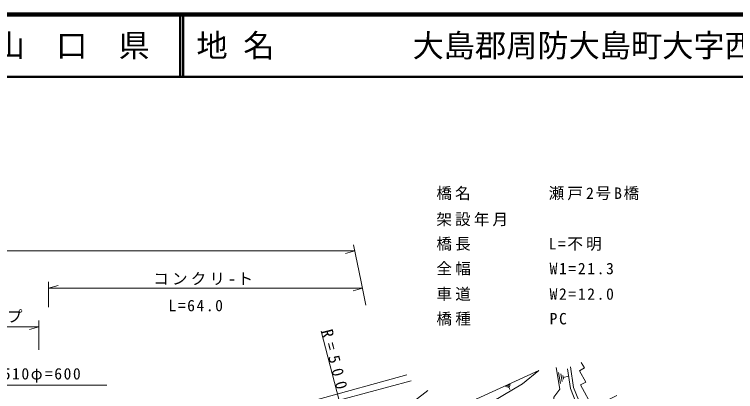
# Model space of a CAD drawing. Units: millimetres, scale not verified. Extents: x 40000 to 680000, y 20000 to 380000.
# Drawn here: x 341192 to 456789, y 319471 to 380000 of the extents above; entities that cross this region are included whole.
import ezdxf
from ezdxf.enums import TextEntityAlignment as Align

# ---------------------------------------------------------------- set-up
doc = ezdxf.new("R2010")
doc.units = ezdxf.units.MM
doc.header["$LTSCALE"] = 1000
for name, color, linetype, lineweight in [('M-BGD', 7, 'Continuous', 13), ('M-STR-HTXT', 7, 'Continuous', 13), ('M-TTL', 2, 'Continuous', 140), ('M-TTL-LINE', 7, 'Continuous', 50)]:
    doc.layers.add(name, color=color, linetype=linetype, lineweight=lineweight)
doc.layers.add('M-TTL-TXT', color=7, linetype='Continuous')
doc.styles.add('ＭＳ ゴシック', font='')
doc.styles.get('ＭＳ ゴシック').set_extended_font_data('MS Gothic')

msp = doc.modelspace()

# ---------------------------------------------------------------- linework, layer by layer
at = {"layer": 'M-BGD'}
for p, q in [((428742, 320770), (428420, 322541)), ((428755, 322309), (428974, 321105)), ((429206, 321439), (429090, 322077)), ((429148, 321758), (430069, 321926)), ((419907, 320286), (420726, 320659)), ((420655, 320468), (420098, 320214)), ((420289, 320143), (420584, 320277)), ((420436, 320210), (420630, 319784))]:
    msp.add_line(p, q, dxfattribs=at)
for points in [[(432061, 324164), (432564, 323265), (431773, 322798), (432780, 320963), (431953, 320532), (433895, 316899), (437743, 318842)], [(428007, 323339), (428636, 319877), (427647, 318573), (427872, 313314), (423511, 312010), (417575, 312601), (416338, 316974), (422610, 320715), (425229, 322844), (415302, 318327), (414410, 317463)], [(429873, 323149), (430315, 319982), (433070, 313034), (433928, 307911), (435300, 304345)], [(430341, 323455), (430810, 320135), (433600, 313356), (434521, 308065), (435612, 304829)], [(404119, 322166), (389373, 318120), (390901, 312051), (358830, 304275), (363327, 307590), (365743, 308281), (366664, 311043), (375410, 313285), (382423, 314274), (386155, 314588), (385390, 317735)], [(404801, 321216), (390471, 317338), (392061, 311176), (359046, 303176), (354141, 293797), (362573, 295082), (385504, 300606), (409444, 307406)], [(397599, 313440), (400347, 314163), (407469, 319663)]]:
    msp.add_lwpolyline(points, dxfattribs=at)
at = {"layer": 'M-STR-HTXT'}
for p, q in [((395540, 343039), (396776, 337058)), ((80432, 342039), (395746, 342039)), ((395746, 342039), (394246, 341619)), ((346677, 333001), (346677, 337058)), ((346677, 336058), (348177, 336478)), ((396776, 337058), (397536, 333341)), ((346677, 336058), (396980, 336058)), ((396980, 336058), (395480, 335638)), ((345113, 326161), (345113, 330883)), ((322431, 329883), (345112, 329883)), ((345112, 329883), (343612, 329451)), ((403180, 279749), (390363, 329189))]:
    msp.add_line(p, q, dxfattribs=at)
msp.add_lwpolyline([(324411, 288421), (326876, 320520), (356018, 320520)], dxfattribs=at)
at = {"layer": 'M-TTL'}
msp.add_line((680000, 380000), (40000, 380000), dxfattribs=at)
at = {"layer": 'M-TTL-LINE'}
for p, q in [((367750, 380000), (367750, 370000)), ((368250, 380000), (368250, 370000)), ((40000, 370000), (680000, 370000))]:
    msp.add_line(p, q, dxfattribs=at)

# ---------------------------------------------------------------- texts
at = {"layer": 'M-STR-HTXT', "char_height": 1833, "attachment_point": 7, "style": 'ＭＳ ゴシック'}
for s, insert in [('\\T1.2;橋名\u3000\u3000\u3000\u3000瀬戸2号B橋', (408827, 350183)), ('\\T1.2;架設年月\u3000\u3000', (408827, 346002)), ('\\T1.2;橋長\u3000\u3000\u3000\u3000L=不明', (408827, 342057)), ('\\T1.21;全幅\u3000\u3000\u3000\u3000W1=21.3', (408827, 338101)), ('\\T1.2;コンクリ-ト', (363445, 336558)), ('\\T1.21;車道\u3000\u3000\u3000\u3000W2=12.0', (408827, 334010)), ('\\T1.2;L=64.0', (365891, 332340)), ('\\T1.2;ガ－ドパイプ', (324992, 330516)), ('\\T1.21;橋種\u3000\u3000\u3000\u3000PC', (408827, 330054)), ('\\T1.2;土管\u3000L=510φ=600', (327325, 320920))]:
    msp.add_mtext(s, dxfattribs=dict(at, insert=insert))
at = {"layer": 'M-STR-HTXT', "insert": (390363, 329189), "char_height": 1833, "attachment_point": 7, "rotation": 284.5, "style": 'ＭＳ ゴシック'}
msp.add_mtext('\\T1.72;R=500', dxfattribs=at)
at = {"layer": 'M-TTL-TXT', "style": 'ＭＳ ゴシック'}
msp.add_text('山\u3000口\u3000県', height=3666, dxfattribs=at).set_placement((350375, 375000), align=Align.MIDDLE_CENTER)
for s, p in [('地 名', (370380, 375000)), ('大島郡周防大島町大字西三蒲', (405024, 375000))]:
    msp.add_text(s, height=3666, dxfattribs=at).set_placement(p, align=Align.MIDDLE_LEFT)

doc.saveas('drawing.dxf')
